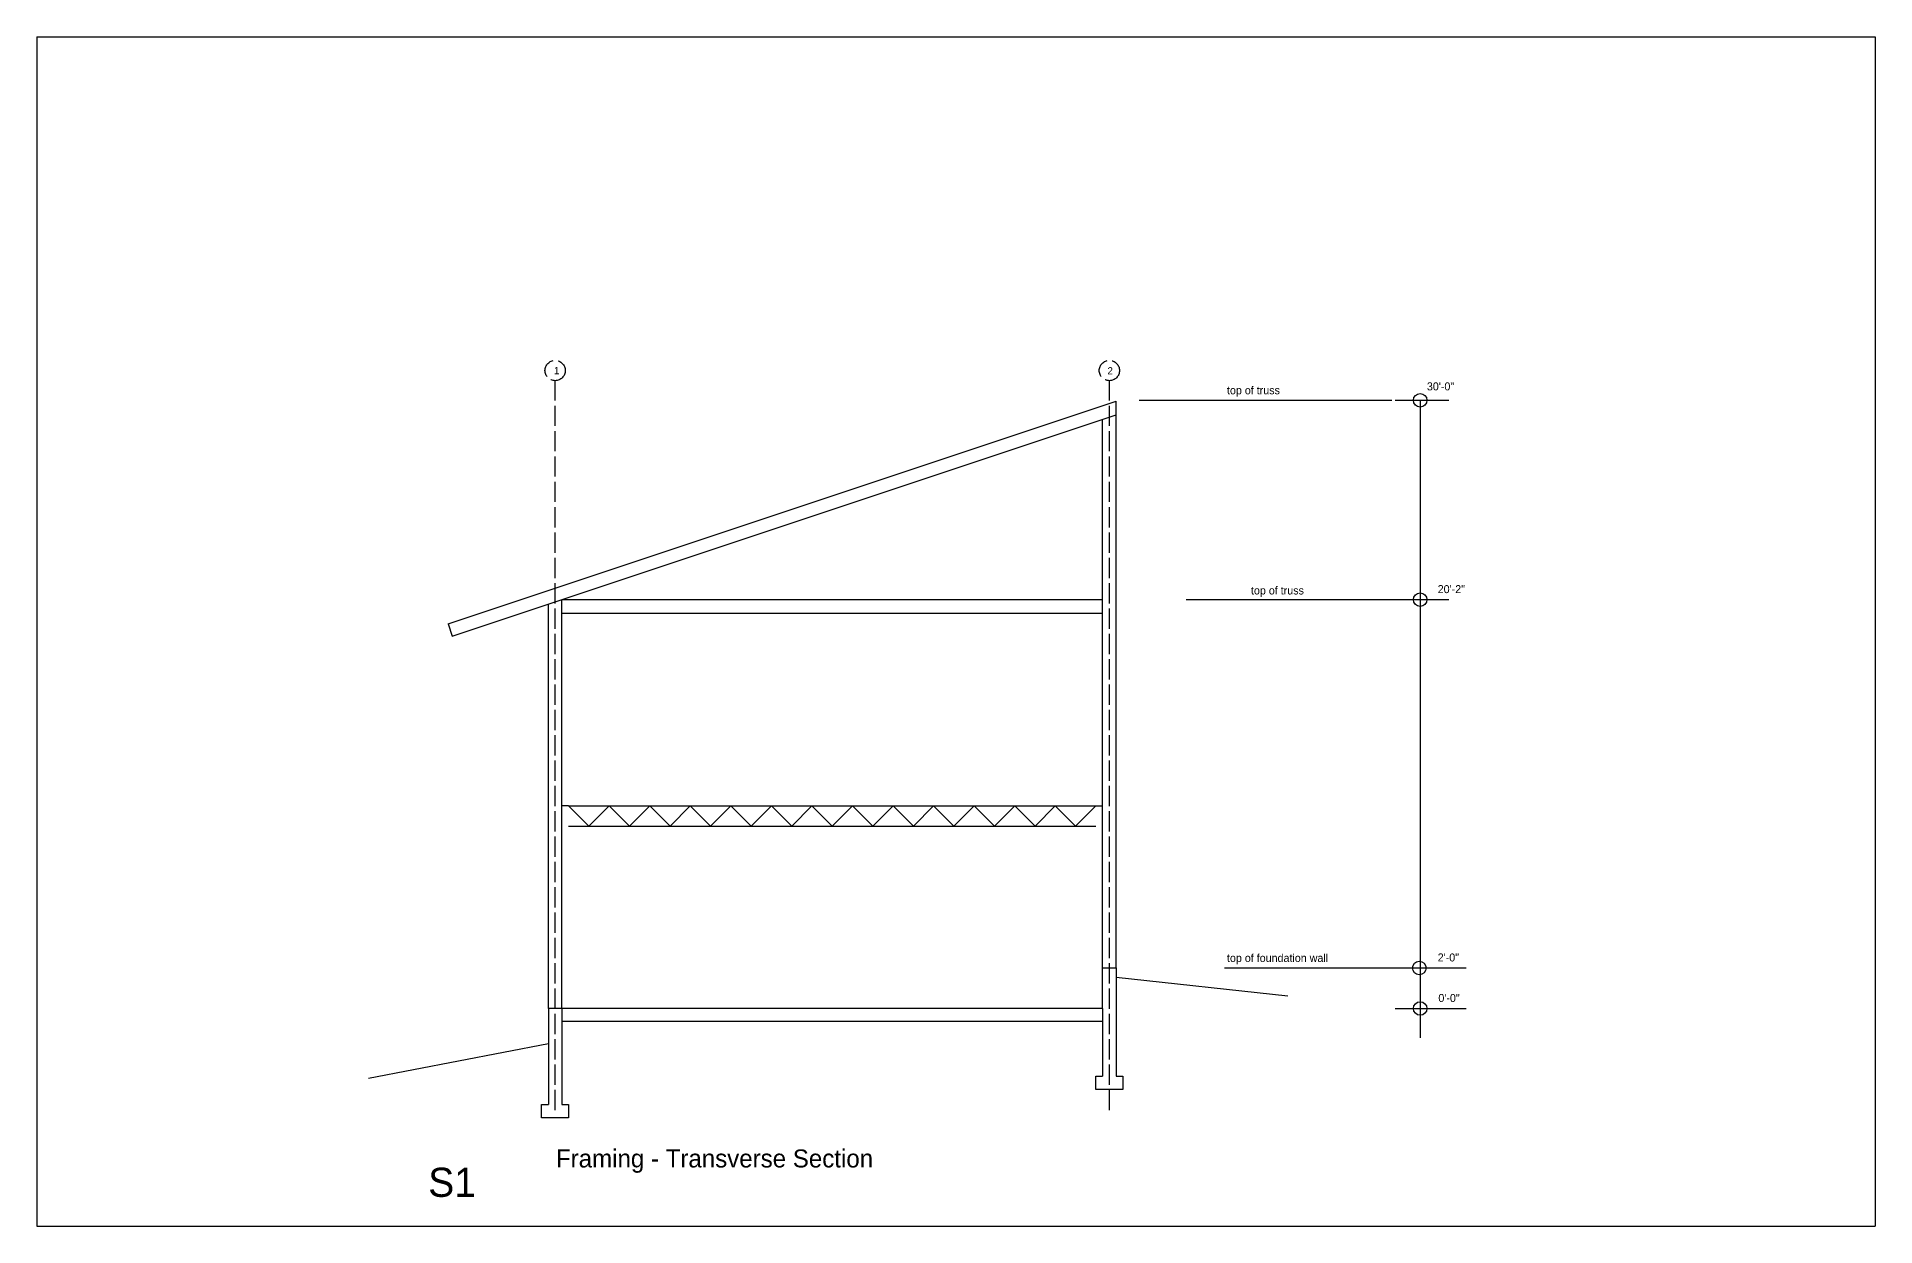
# Model space of a CAD drawing. Header units: inches. Extents: x 967 to 7501, y 257 to 3634.
# Drawn here: x 2166 to 3254, y 1211 to 1915 of the extents above; entities that cross this region are included whole.
import ezdxf

# ---------------------------------------------------------------- set-up
doc = ezdxf.new("R2010")
doc.units = ezdxf.units.IN
doc.header["$MEASUREMENT"] = 0
doc.linetypes.add('ACAD_ISO02W100', pattern=[15, 12, -3])
for name, color, linetype in [('const', 7, 'Continuous'), ('e2', 251, 'Continuous'), ('grid', 252, 'ACAD_ISO02W100'), ('walls', 7, 'Continuous')]:
    doc.layers.add(name, color=color, linetype=linetype)

msp = doc.modelspace()

# ---------------------------------------------------------------- linework, layer by layer
for p, q in [((2166, 1915.3), (3254, 1915.3)), ((2166, 1915.3), (2166, 1211.3)), ((3254, 1915.3), (3254, 1211.3)), ((2796.8, 1364.1), (2804.8, 1364.1)), ((2166, 1211.3), (3254, 1211.3))]:
    msp.add_line(p, q)
at = {"layer": 'e2'}
for p, q in [((2967.9, 1699.9), (2818.5, 1699.9)), ((2969.9, 1700.1), (3001.7, 1700.1)), ((2984.7, 1700.1), (2984.7, 1322.7)), ((2846.3, 1582.1), (3001.7, 1582.1)), ((2869, 1364.1), (3011.9, 1364.1)), ((2969.9, 1340.1), (3011.9, 1340.1))]:
    msp.add_line(p, q, dxfattribs=at)
for centre in [(2984.7, 1700.1), (2984.7, 1582.1), (2984.2, 1364.1), (2984.7, 1340.1)]:
    msp.add_circle(centre, 4, dxfattribs=at)
at = {"layer": 'grid'}
for p, q in [((2472.8, 1279.9), (2472.8, 1711.7)), ((2800.8, 1279.9), (2800.8, 1711.7))]:
    msp.add_line(p, q, dxfattribs=at)
for centre in [(2472.8, 1717.7), (2800.8, 1717.7)]:
    msp.add_circle(centre, 6, dxfattribs=at)
at = {"layer": 'walls'}
for p, q in [((2409.5, 1567.7), (2804.8, 1699.5)), ((2804.8, 1364.1), (2804.8, 1699.5)), ((2411.9, 1560.5), (2804.8, 1691.5)), ((2796.8, 1340.1), (2796.8, 1688.9)), ((2468.8, 1340.1), (2468.8, 1579.5)), ((2476.8, 1340.1), (2476.8, 1582.2)), ((2476.8, 1582.2), (2796.8, 1582.2)), ((2409.5, 1567.7), (2411.9, 1560.5)), ((2476.8, 1574.2), (2796.8, 1574.2)), ((2480.8, 1460.1), (2476.8, 1460.1)), ((2480.8, 1460.1), (2796.8, 1460.1)), ((2480.8, 1460.1), (2492.8, 1448.1)), ((2492.8, 1448.1), (2504.8, 1460.1)), ((2504.8, 1460.1), (2516.8, 1448.1)), ((2516.8, 1448.1), (2528.8, 1460.1)), ((2528.8, 1460.1), (2540.8, 1448.1)), ((2540.8, 1448.1), (2552.8, 1460.1)), ((2552.8, 1460.1), (2564.8, 1448.1)), ((2564.8, 1448.1), (2576.8, 1460.1)), ((2576.8, 1460.1), (2588.8, 1448.1)), ((2588.8, 1448.1), (2600.8, 1460.1)), ((2600.8, 1460.1), (2612.8, 1448.1)), ((2612.8, 1448.1), (2624.8, 1460.1)), ((2624.8, 1460.1), (2636.8, 1448.1)), ((2636.8, 1448.1), (2648.8, 1460.1)), ((2648.8, 1460.1), (2660.8, 1448.1)), ((2660.8, 1448.1), (2672.8, 1460.1)), ((2672.8, 1460.1), (2684.8, 1448.1)), ((2684.8, 1448.1), (2696.8, 1460.1)), ((2696.8, 1460.1), (2708.8, 1448.1)), ((2708.8, 1448.1), (2720.8, 1460.1)), ((2720.8, 1460.1), (2732.8, 1448.1)), ((2732.8, 1448.1), (2744.8, 1460.1)), ((2744.8, 1460.1), (2756.8, 1448.1)), ((2756.8, 1448.1), (2768.8, 1460.1)), ((2768.8, 1460.1), (2780.8, 1448.1)), ((2780.8, 1448.1), (2792.8, 1460.1)), ((2480.8, 1448.1), (2792.8, 1448.1)), ((2804.8, 1364.1), (2804.8, 1300.1)), ((2804.8, 1358.7), (2906.5, 1347.6)), ((2796.8, 1340.1), (2468.8, 1340.1)), ((2468.8, 1340.1), (2468.8, 1320.6)), ((2476.8, 1340.1), (2476.8, 1283.4)), ((2796.8, 1340.1), (2796.8, 1300.1)), ((2476.8, 1332.6), (2796.8, 1332.6)), ((2362.3, 1298.9), (2468.8, 1319.4)), ((2468.8, 1320.6), (2468.8, 1283.4)), ((2792.8, 1292.1), (2792.8, 1300.1)), ((2792.8, 1300.1), (2796.8, 1300.1)), ((2804.8, 1300.1), (2808.8, 1300.1)), ((2808.8, 1300.1), (2808.8, 1292.1)), ((2808.8, 1292.1), (2792.8, 1292.1)), ((2464.8, 1275.4), (2464.8, 1283.4)), ((2464.8, 1283.4), (2468.8, 1283.4)), ((2480.8, 1275.4), (2464.8, 1275.4)), ((2476.8, 1283.4), (2480.8, 1283.4)), ((2480.8, 1283.4), (2480.8, 1275.4))]:
    msp.add_line(p, q, dxfattribs=at)

# ---------------------------------------------------------------- texts
at = {"layer": 'const', "attachment_point": 1}
for s, insert, char_height, width in [('1', (2472.1, 1719.8), 4.26, 1625.197), ('2', (2799.7, 1719.7), 4.26, 1625.197), ('top of truss', (2870.4, 1708.4), 4.736, 1805.775), ('30\'-0"', (2988.7, 1710.7), 4.74, 1805.775), ('top of truss', (2884.6, 1589.9), 4.736, 1805.775), ('20\'-2"', (2995.1, 1590.7), 4.74, 1805.775), ('top of foundation wall', (2870.4, 1372.4), 4.736, 1805.775), ('2\'-0"', (2995.1, 1372.7), 4.74, 1805.775), ('0\'-0"', (2995.5, 1348.7), 4.74, 1805.775), ('Framing - Transverse Section', (2473.3, 1256.7), 10.656, 4062.993), ('S1', (2397.7, 1245.9), 17.26, 6582.049)]:
    msp.add_mtext(s, dxfattribs=dict(at, insert=insert, char_height=char_height, width=width))

doc.saveas('drawing.dxf')
